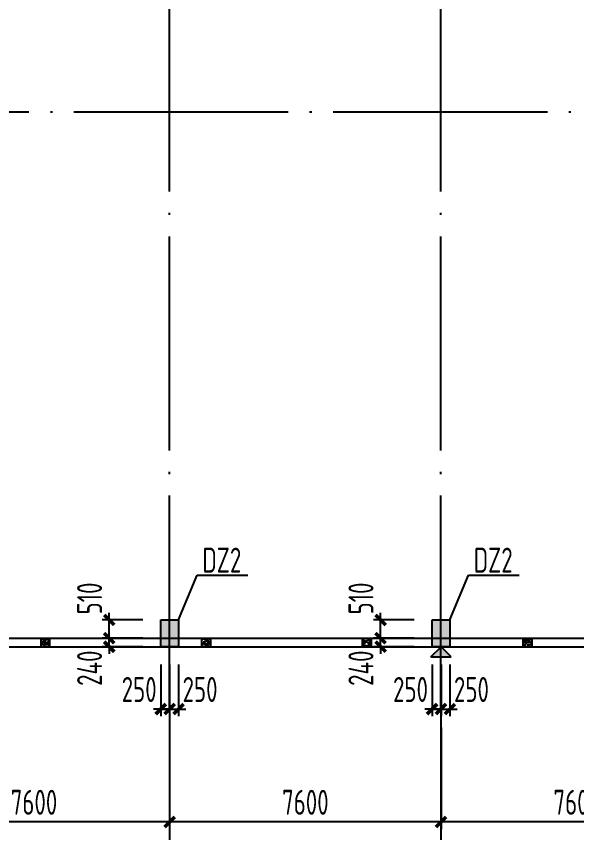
# Model space of a CAD drawing. Extents: x -3102990 to -851544, y -5293060 to -2540151.
# Drawn here: x -2326748 to -2318901, y -2656995 to -2645556 of the extents above; entities that cross this region are included whole.
import ezdxf

# ---------------------------------------------------------------- set-up
doc = ezdxf.new("R2010")
doc.units = 0
doc.header["$LTSCALE"] = 1000
doc.header["$PDMODE"] = 1
doc.linetypes.add('DOTE', pattern=[2.42, 2, -0.2, 0.02, -0.2])
doc.layers.get('0').update_dxf_attribs({"linetype": 'CONTINUOUS'})
doc.layers.get('Defpoints').update_dxf_attribs({"linetype": 'CONTINUOUS'})
for name, color, linetype in [('AXIS', 253, 'DOTE'), ('BEAM_CON', 4, 'CONTINUOUS'), ('COLU', 7, 'CONTINUOUS'), ('DIM', 3, 'CONTINUOUS'), ('HATCH', 254, 'CONTINUOUS'), ('NUM', 7, 'CONTINUOUS'), ('TEXT', 7, 'CONTINUOUS')]:
    doc.layers.add(name, color=color, linetype=linetype)
doc.styles.add('TSSD_Dimension', font='tssdeng.shx', dxfattribs={"width": 0.7, "bigfont": 'Hztxt.shx'})
doc.styles.add('TSSD_Rein', font='Tssdeng.shx', dxfattribs={"width": 0.75, "bigfont": 'hztxt.shx'})
doc.dimstyles.new('TSSD_200_100', dxfattribs={"dimtxt": 350, "dimasz": 100, "dimexe": 100, "dimexo": 250, "dimgap": 100, "dimtad": 1, "dimdec": 0, "dimlfac": 2, "dimzin": 0, "dimdsep": 46, "dimtxsty": 'TSSD_Dimension', "dimblk": 'ARCHTICK', "dimcen": 0, "dimdle": 100, "dimclrt": 7, "dimadec": 0, "dimazin": 0, "dimtfac": 1, "dimtdec": 0, "dimtix": 1, "dimtmove": 2, "dimatfit": 3, "dimfxl": 1, "dimtolj": 1, "dimtzin": 0, "dimarcsym": 0})

# ---------------------------------------------------------------- blocks, each defined once
blk = doc.blocks.new('_ArchTick')
at = {"color": 0, "const_width": 0.5}
blk.add_lwpolyline([(-0.71, -0.71), (0.71, 0.71)], dxfattribs=at)
blk = doc.blocks.new('*D1127')
at = {"layer": 'Defpoints', "color": 0, "ltscale": 1.5}
for p in [(-2320801, -2655269), (-2317001, -2655269), (-2320801, -2656844)]:
    blk.add_point(p, dxfattribs=at)
at = {"layer": 'DIM', "color": 0, "lineweight": -2, "ltscale": 1.5}
for p, q in [((-2320801, -2655519), (-2320801, -2656944)), ((-2317001, -2655519), (-2317001, -2656944)), ((-2316901, -2656844), (-2320901, -2656844))]:
    blk.add_line(p, q, dxfattribs=at)
at = {"layer": 'DIM', "color": 0, "lineweight": -2, "ltscale": 1.5, "xscale": 100, "yscale": 100, "zscale": 100, "rotation": 180}
blk.add_blockref('_ArchTick', (-2320801, -2656844), dxfattribs=at)
at = {"layer": 'DIM', "color": 0, "lineweight": -2, "ltscale": 1.5, "xscale": 100, "yscale": 100, "zscale": 100}
blk.add_blockref('_ArchTick', (-2317001, -2656844), dxfattribs=at)
at = {"layer": 'DIM', "color": 7, "ltscale": 1.5, "insert": (-2318901, -2656569), "char_height": 350, "attachment_point": 5, "style": 'TSSD_Dimension'}
blk.add_mtext('\\A1;7600', dxfattribs=at)
blk = doc.blocks.new('*D1128')
at = {"layer": 'Defpoints', "color": 0, "ltscale": 1.5}
for p in [(-2324601, -2655269), (-2320801, -2655269), (-2324601, -2656844)]:
    blk.add_point(p, dxfattribs=at)
at = {"layer": 'DIM', "color": 0, "lineweight": -2, "ltscale": 1.5}
for p, q in [((-2324601, -2655519), (-2324601, -2656944)), ((-2320801, -2655519), (-2320801, -2656944)), ((-2320701, -2656844), (-2324701, -2656844))]:
    blk.add_line(p, q, dxfattribs=at)
at = {"layer": 'DIM', "color": 0, "lineweight": -2, "ltscale": 1.5, "xscale": 100, "yscale": 100, "zscale": 100, "rotation": 180}
blk.add_blockref('_ArchTick', (-2324601, -2656844), dxfattribs=at)
at = {"layer": 'DIM', "color": 0, "lineweight": -2, "ltscale": 1.5, "xscale": 100, "yscale": 100, "zscale": 100}
blk.add_blockref('_ArchTick', (-2320801, -2656844), dxfattribs=at)
at = {"layer": 'DIM', "color": 7, "ltscale": 1.5, "insert": (-2322701, -2656569), "char_height": 350, "attachment_point": 5, "style": 'TSSD_Dimension'}
blk.add_mtext('\\A1;7600', dxfattribs=at)
blk = doc.blocks.new('*D1129')
at = {"layer": 'Defpoints', "color": 0, "ltscale": 1.5}
for p in [(-2328401, -2655269), (-2324601, -2655269), (-2328401, -2656844)]:
    blk.add_point(p, dxfattribs=at)
at = {"layer": 'DIM', "color": 0, "lineweight": -2, "ltscale": 1.5}
for p, q in [((-2328401, -2655519), (-2328401, -2656944)), ((-2324601, -2655519), (-2324601, -2656944)), ((-2324501, -2656844), (-2328501, -2656844))]:
    blk.add_line(p, q, dxfattribs=at)
at = {"layer": 'DIM', "color": 0, "lineweight": -2, "ltscale": 1.5, "xscale": 100, "yscale": 100, "zscale": 100, "rotation": 180}
blk.add_blockref('_ArchTick', (-2328401, -2656844), dxfattribs=at)
at = {"layer": 'DIM', "color": 0, "lineweight": -2, "ltscale": 1.5, "xscale": 100, "yscale": 100, "zscale": 100}
blk.add_blockref('_ArchTick', (-2324601, -2656844), dxfattribs=at)
at = {"layer": 'DIM', "color": 7, "ltscale": 1.5, "insert": (-2326501, -2656569), "char_height": 350, "attachment_point": 5, "style": 'TSSD_Dimension'}
blk.add_mtext('\\A1;7600', dxfattribs=at)
blk = doc.blocks.new('*D1131')
at = {"layer": 'Defpoints', "color": 0, "ltscale": 1.5}
for p in [(-2332201, -2655269), (-2256201, -2655269), (-2256201, -2657644)]:
    blk.add_point(p, dxfattribs=at)
at = {"layer": 'DIM', "color": 0, "lineweight": -2, "ltscale": 1.5}
for p, q in [((-2332201, -2655519), (-2332201, -2657744)), ((-2256201, -2655519), (-2256201, -2657744)), ((-2332301, -2657644), (-2256101, -2657644))]:
    blk.add_line(p, q, dxfattribs=at)
at = {"layer": 'DIM', "color": 0, "lineweight": -2, "ltscale": 1.5, "xscale": 100, "yscale": 100, "zscale": 100, "rotation": 180}
blk.add_blockref('_ArchTick', (-2332201, -2657644), dxfattribs=at)
at = {"layer": 'DIM', "color": 0, "lineweight": -2, "ltscale": 1.5, "xscale": 100, "yscale": 100, "zscale": 100}
blk.add_blockref('_ArchTick', (-2256201, -2657644), dxfattribs=at)
at = {"layer": 'DIM', "color": 7, "ltscale": 1.5, "insert": (-2294201, -2657369), "char_height": 350, "attachment_point": 5, "style": 'TSSD_Dimension'}
blk.add_mtext('\\A1;152000', dxfattribs=at)
blk = doc.blocks.new('*D1249')
at = {"layer": 'Defpoints', "color": 0, "ltscale": 1.5}
for p in [(-2324726, -2654389), (-2324601, -2654389), (-2324601, -2655263)]:
    blk.add_point(p, dxfattribs=at)
at = {"layer": 'DIM', "color": 0, "lineweight": -2, "ltscale": 1.5}
for p, q in [((-2324726, -2654639), (-2324726, -2655363)), ((-2324601, -2654639), (-2324601, -2655363)), ((-2324726, -2655263), (-2324826, -2655263)), ((-2324726, -2655263), (-2324601, -2655263)), ((-2324601, -2655263), (-2324501, -2655263))]:
    blk.add_line(p, q, dxfattribs=at)
at = {"layer": 'DIM', "color": 0, "lineweight": -2, "ltscale": 1.5, "xscale": 100, "yscale": 100, "zscale": 100}
blk.add_blockref('_ArchTick', (-2324726, -2655263), dxfattribs=at)
at = {"layer": 'DIM', "color": 0, "lineweight": -2, "ltscale": 1.5, "xscale": 100, "yscale": 100, "zscale": 100, "rotation": 180}
blk.add_blockref('_ArchTick', (-2324601, -2655263), dxfattribs=at)
at = {"layer": 'DIM', "color": 7, "ltscale": 1.5, "insert": (-2325028, -2654988), "char_height": 350, "attachment_point": 5, "style": 'TSSD_Dimension'}
blk.add_mtext('\\A1;250', dxfattribs=at)
blk = doc.blocks.new('*D1250')
at = {"layer": 'Defpoints', "color": 0, "ltscale": 1.5}
for p in [(-2324601, -2654389), (-2324476, -2654389), (-2324476, -2655263)]:
    blk.add_point(p, dxfattribs=at)
at = {"layer": 'DIM', "color": 0, "lineweight": -2, "ltscale": 1.5}
for p, q in [((-2324601, -2654639), (-2324601, -2655363)), ((-2324476, -2654639), (-2324476, -2655363)), ((-2324601, -2655263), (-2324701, -2655263)), ((-2324601, -2655263), (-2324476, -2655263)), ((-2324476, -2655263), (-2324376, -2655263))]:
    blk.add_line(p, q, dxfattribs=at)
at = {"layer": 'DIM', "color": 0, "lineweight": -2, "ltscale": 1.5, "xscale": 100, "yscale": 100, "zscale": 100}
blk.add_blockref('_ArchTick', (-2324601, -2655263), dxfattribs=at)
at = {"layer": 'DIM', "color": 0, "lineweight": -2, "ltscale": 1.5, "xscale": 100, "yscale": 100, "zscale": 100, "rotation": 180}
blk.add_blockref('_ArchTick', (-2324476, -2655263), dxfattribs=at)
at = {"layer": 'DIM', "color": 7, "ltscale": 1.5, "insert": (-2324175, -2654988), "char_height": 350, "attachment_point": 5, "style": 'TSSD_Dimension'}
blk.add_mtext('\\A1;250', dxfattribs=at)
blk = doc.blocks.new('*D1251')
at = {"layer": 'Defpoints', "color": 0, "ltscale": 1.5}
for p in [(-2325447, -2654269), (-2324726, -2654269), (-2324726, -2654389)]:
    blk.add_point(p, dxfattribs=at)
at = {"layer": 'DIM', "color": 0, "lineweight": -2, "ltscale": 1.5}
for p, q in [((-2325447, -2654269), (-2325447, -2654169)), ((-2324976, -2654269), (-2325547, -2654269)), ((-2325447, -2654389), (-2325447, -2654269)), ((-2324976, -2654389), (-2325547, -2654389)), ((-2325447, -2654389), (-2325447, -2654489))]:
    blk.add_line(p, q, dxfattribs=at)
at = {"layer": 'DIM', "color": 0, "lineweight": -2, "ltscale": 1.5, "xscale": 100, "yscale": 100, "zscale": 100}
for p, rotation in [((-2325447, -2654269), 270), ((-2325447, -2654389), 90)]:
    blk.add_blockref('_ArchTick', p, dxfattribs=dict(at, rotation=rotation))
at = {"layer": 'DIM', "color": 7, "ltscale": 1.5, "insert": (-2325722, -2654690), "char_height": 350, "attachment_point": 5, "rotation": 90, "style": 'TSSD_Dimension'}
blk.add_mtext('\\A1;240', dxfattribs=at)
blk = doc.blocks.new('*D1252')
at = {"layer": 'Defpoints', "color": 0, "ltscale": 1.5}
for p in [(-2325447, -2654014), (-2324726, -2654014), (-2324726, -2654269)]:
    blk.add_point(p, dxfattribs=at)
at = {"layer": 'DIM', "color": 0, "lineweight": -2, "ltscale": 1.5}
for p, q in [((-2325447, -2654369), (-2325447, -2653914)), ((-2324976, -2654014), (-2325547, -2654014)), ((-2324976, -2654269), (-2325547, -2654269))]:
    blk.add_line(p, q, dxfattribs=at)
at = {"layer": 'DIM', "color": 0, "lineweight": -2, "ltscale": 1.5, "xscale": 100, "yscale": 100, "zscale": 100}
for p, rotation in [((-2325447, -2654014), 90), ((-2325447, -2654269), 270)]:
    blk.add_blockref('_ArchTick', p, dxfattribs=dict(at, rotation=rotation))
at = {"layer": 'DIM', "color": 7, "ltscale": 1.5, "insert": (-2325722, -2653713), "char_height": 350, "attachment_point": 5, "rotation": 90, "style": 'TSSD_Dimension'}
blk.add_mtext('\\A1;510', dxfattribs=at)
blk = doc.blocks.new('*D1257')
at = {"layer": 'Defpoints', "color": 0, "ltscale": 1.5}
for p in [(-2320926, -2654389), (-2320801, -2654389), (-2320801, -2655263)]:
    blk.add_point(p, dxfattribs=at)
at = {"layer": 'DIM', "color": 0, "lineweight": -2, "ltscale": 1.5}
for p, q in [((-2320926, -2654639), (-2320926, -2655363)), ((-2320801, -2654639), (-2320801, -2655363)), ((-2320926, -2655263), (-2321026, -2655263)), ((-2320926, -2655263), (-2320801, -2655263)), ((-2320801, -2655263), (-2320701, -2655263))]:
    blk.add_line(p, q, dxfattribs=at)
at = {"layer": 'DIM', "color": 0, "lineweight": -2, "ltscale": 1.5, "xscale": 100, "yscale": 100, "zscale": 100}
blk.add_blockref('_ArchTick', (-2320926, -2655263), dxfattribs=at)
at = {"layer": 'DIM', "color": 0, "lineweight": -2, "ltscale": 1.5, "xscale": 100, "yscale": 100, "zscale": 100, "rotation": 180}
blk.add_blockref('_ArchTick', (-2320801, -2655263), dxfattribs=at)
at = {"layer": 'DIM', "color": 7, "ltscale": 1.5, "insert": (-2321228, -2654988), "char_height": 350, "attachment_point": 5, "style": 'TSSD_Dimension'}
blk.add_mtext('\\A1;250', dxfattribs=at)
blk = doc.blocks.new('*D1258')
at = {"layer": 'Defpoints', "color": 0, "ltscale": 1.5}
for p in [(-2320801, -2654389), (-2320676, -2654389), (-2320676, -2655263)]:
    blk.add_point(p, dxfattribs=at)
at = {"layer": 'DIM', "color": 0, "lineweight": -2, "ltscale": 1.5}
for p, q in [((-2320801, -2654639), (-2320801, -2655363)), ((-2320676, -2654639), (-2320676, -2655363)), ((-2320801, -2655263), (-2320901, -2655263)), ((-2320801, -2655263), (-2320676, -2655263)), ((-2320676, -2655263), (-2320576, -2655263))]:
    blk.add_line(p, q, dxfattribs=at)
at = {"layer": 'DIM', "color": 0, "lineweight": -2, "ltscale": 1.5, "xscale": 100, "yscale": 100, "zscale": 100}
blk.add_blockref('_ArchTick', (-2320801, -2655263), dxfattribs=at)
at = {"layer": 'DIM', "color": 0, "lineweight": -2, "ltscale": 1.5, "xscale": 100, "yscale": 100, "zscale": 100, "rotation": 180}
blk.add_blockref('_ArchTick', (-2320676, -2655263), dxfattribs=at)
at = {"layer": 'DIM', "color": 7, "ltscale": 1.5, "insert": (-2320375, -2654988), "char_height": 350, "attachment_point": 5, "style": 'TSSD_Dimension'}
blk.add_mtext('\\A1;250', dxfattribs=at)
blk = doc.blocks.new('*D1259')
at = {"layer": 'Defpoints', "color": 0, "ltscale": 1.5}
for p in [(-2321647, -2654269), (-2320926, -2654269), (-2320926, -2654389)]:
    blk.add_point(p, dxfattribs=at)
at = {"layer": 'DIM', "color": 0, "lineweight": -2, "ltscale": 1.5}
for p, q in [((-2321647, -2654269), (-2321647, -2654169)), ((-2321176, -2654269), (-2321747, -2654269)), ((-2321647, -2654389), (-2321647, -2654269)), ((-2321176, -2654389), (-2321747, -2654389)), ((-2321647, -2654389), (-2321647, -2654489))]:
    blk.add_line(p, q, dxfattribs=at)
at = {"layer": 'DIM', "color": 0, "lineweight": -2, "ltscale": 1.5, "xscale": 100, "yscale": 100, "zscale": 100}
for p, rotation in [((-2321647, -2654269), 270), ((-2321647, -2654389), 90)]:
    blk.add_blockref('_ArchTick', p, dxfattribs=dict(at, rotation=rotation))
at = {"layer": 'DIM', "color": 7, "ltscale": 1.5, "insert": (-2321922, -2654690), "char_height": 350, "attachment_point": 5, "rotation": 90, "style": 'TSSD_Dimension'}
blk.add_mtext('\\A1;240', dxfattribs=at)
blk = doc.blocks.new('*D1260')
at = {"layer": 'Defpoints', "color": 0, "ltscale": 1.5}
for p in [(-2321647, -2654014), (-2320926, -2654014), (-2320926, -2654269)]:
    blk.add_point(p, dxfattribs=at)
at = {"layer": 'DIM', "color": 0, "lineweight": -2, "ltscale": 1.5}
for p, q in [((-2321647, -2654369), (-2321647, -2653914)), ((-2321176, -2654014), (-2321747, -2654014)), ((-2321176, -2654269), (-2321747, -2654269))]:
    blk.add_line(p, q, dxfattribs=at)
at = {"layer": 'DIM', "color": 0, "lineweight": -2, "ltscale": 1.5, "xscale": 100, "yscale": 100, "zscale": 100}
for p, rotation in [((-2321647, -2654014), 90), ((-2321647, -2654269), 270)]:
    blk.add_blockref('_ArchTick', p, dxfattribs=dict(at, rotation=rotation))
at = {"layer": 'DIM', "color": 7, "ltscale": 1.5, "insert": (-2321922, -2653713), "char_height": 350, "attachment_point": 5, "rotation": 90, "style": 'TSSD_Dimension'}
blk.add_mtext('\\A1;510', dxfattribs=at)
blk = doc.blocks.new('A$C728275D6')
at = {"ltscale": 1.5}
blk.add_hatch(color=256, dxfattribs=at).paths.add_polyline_path([(-153, 49), (130, 49), (-11, -92)])
for p, q in [((-153, 49), (-11, -92)), ((-153, 49), (130, 49)), ((130, 49), (-11, -92))]:
    blk.add_line(p, q, dxfattribs=at)
blk = doc.blocks.new('A$C08C432BE')
at = {"layer": 'HATCH', "ltscale": 1.5}
h = blk.add_hatch(dxfattribs=at)
h.set_pattern_fill('ARMORED', color=256, scale=10, style=0)
h.set_pattern_definition([(50, (2321063.67, 2681626.08), (71.7260183, -6.2752135), [7.5, -82.5]), (355, (2321063.67, 2681626.08), (-13.8751334, 75.2192134), [6, -66]), (100.4514, (2321069.646, 2681625.554), (57.8509382, 68.9439542), [6.374019, -70.1142112]), (46.1842, (2321063.67, 2681646.08), (106.7241049, -16.5519014), [11.25, -123.75]), (96.6356, (2321072.56, 2681644.7), (93.4662706, 97.411787), [9.5610288, -105.1713]), (351.1842, (2321063.67, 2681646.08), (93.4661945, 97.41186), [9, -99]), (21, (2321073.67, 2681641.08), (59.6907052, -40.2618891), [7.5, -82.5]), (326, (2321073.67, 2681641.08), (24.3315332, 72.5150045), [6, -66]), (71.4514, (2321078.64, 2681637.72), (84.0222629, 32.2530497), [6.374019, -70.1142112]), (37.5, (2321063.669, 2681626.077), (1.21598553, 33.28938538), [0, -65.2, 0, -67, 0, -66.25]), (7.5, (2321063.67, 2681626.077), (26.30695374, 39.4411712), [0, -38.2, 0, -63.7, 0, -25.25]), (327.5, (2321041.369, 2681626.077), (53.38224362, -2.25548717), [0, -25, 0, -78, 0, -103.5]), (317.5, (2321031.37, 2681626.077), (58.31861693, 10.01049823), [0, -32.5, 0, -51.8, 0, -73.5]), (45, (2321063.67, 2681626.077), (-35.35533906, 35.35533906), [])])
h.paths.add_polyline_path([(-79, 92), (41, 92), (41, -28), (-79, -28)])
at = {"layer": 'COLU'}
blk.add_lwpolyline([(-79, 92), (41, 92), (41, -28), (-79, -28)], close=True, dxfattribs=at)

msp = doc.modelspace()

# ---------------------------------------------------------------- hatches: boundary and pattern name
at = {"layer": 'COLU', "ltscale": 1.5}
h = msp.add_hatch(color=256, dxfattribs=at)
h.paths.add_polyline_path([(-2256081.43, -2641356.35), (-2256456.43, -2641356.35), (-2256456.43, -2641581.35), (-2256081.43, -2641581.35)])
h.paths.add_polyline_path([(-2256081.43, -2645656.35), (-2256456.43, -2645656.35), (-2256456.43, -2645881.35), (-2256081.43, -2645881.35)])
h.paths.add_polyline_path([(-2256081.43, -2639773.85), (-2256381.43, -2639773.85), (-2256381.43, -2639398.85), (-2256081.43, -2639398.85)])
h.paths.add_polyline_path([(-2256081.43, -2649956.35), (-2256456.43, -2649956.35), (-2256456.43, -2650181.35), (-2256081.43, -2650181.35)])
h.paths.add_polyline_path([(-2256081.43, -2654013.85), (-2256381.43, -2654013.85), (-2256381.43, -2654388.85), (-2256081.43, -2654388.85)])
h.paths.add_polyline_path([(-2275326.43, -2654013.85), (-2275076.43, -2654013.85), (-2275076.43, -2654388.85), (-2275326.43, -2654388.85)])
h.paths.add_polyline_path([(-2259526.43, -2639773.85), (-2259276.43, -2639773.85), (-2259276.43, -2639398.85), (-2259526.43, -2639398.85)])
h.paths.add_polyline_path([(-2259526.43, -2654013.85), (-2259276.43, -2654013.85), (-2259276.43, -2654388.85), (-2259526.43, -2654388.85)])
h.paths.add_polyline_path([(-2263926.43, -2639773.85), (-2263676.43, -2639773.85), (-2263676.43, -2639398.85), (-2263926.43, -2639398.85)])
h.paths.add_polyline_path([(-2263926.43, -2654013.85), (-2263676.43, -2654013.85), (-2263676.43, -2654388.85), (-2263926.43, -2654388.85)])
h.paths.add_polyline_path([(-2267726.43, -2639773.85), (-2267476.43, -2639773.85), (-2267476.43, -2639398.85), (-2267726.43, -2639398.85)])
h.paths.add_polyline_path([(-2267726.43, -2654013.85), (-2267476.43, -2654013.85), (-2267476.43, -2654388.85), (-2267726.43, -2654388.85)])
h.paths.add_polyline_path([(-2271526.43, -2639773.85), (-2271276.43, -2639773.85), (-2271276.43, -2639398.85), (-2271526.43, -2639398.85)])
h.paths.add_polyline_path([(-2271526.43, -2654013.85), (-2271276.43, -2654013.85), (-2271276.43, -2654388.85), (-2271526.43, -2654388.85)])
h.paths.add_polyline_path([(-2275326.43, -2639398.85), (-2275076.43, -2639398.85), (-2275076.43, -2639773.85), (-2275326.43, -2639773.85)])
h.paths.add_polyline_path([(-2279126.43, -2639773.85), (-2278876.43, -2639773.85), (-2278876.43, -2639398.85), (-2279126.43, -2639398.85)])
h.paths.add_polyline_path([(-2279126.43, -2654013.85), (-2278876.43, -2654013.85), (-2278876.43, -2654388.85), (-2279126.43, -2654388.85)])
h.paths.add_polyline_path([(-2282926.43, -2639773.85), (-2282676.43, -2639773.85), (-2282676.43, -2639398.85), (-2282926.43, -2639398.85)])
h.paths.add_polyline_path([(-2282926.43, -2654013.85), (-2282676.43, -2654013.85), (-2282676.43, -2654388.85), (-2282926.43, -2654388.85)])
h.paths.add_polyline_path([(-2286726.43, -2639773.85), (-2286476.43, -2639773.85), (-2286476.43, -2639398.85), (-2286726.43, -2639398.85)])
h.paths.add_polyline_path([(-2286726.43, -2654013.85), (-2286476.43, -2654013.85), (-2286476.43, -2654388.85), (-2286726.43, -2654388.85)])
h.paths.add_polyline_path([(-2290526.43, -2639773.85), (-2290276.43, -2639773.85), (-2290276.43, -2639398.85), (-2290526.43, -2639398.85)])
h.paths.add_polyline_path([(-2290526.43, -2654013.85), (-2290276.43, -2654013.85), (-2290276.43, -2654388.85), (-2290526.43, -2654388.85)])
h.paths.add_polyline_path([(-2294326.43, -2639773.85), (-2294076.43, -2639773.85), (-2294076.43, -2639398.85), (-2294326.43, -2639398.85)])
h.paths.add_polyline_path([(-2294326.43, -2654013.85), (-2294076.43, -2654013.85), (-2294076.43, -2654388.85), (-2294326.43, -2654388.85)])
h.paths.add_polyline_path([(-2298126.43, -2639773.85), (-2297876.43, -2639773.85), (-2297876.43, -2639398.85), (-2298126.43, -2639398.85)])
h.paths.add_polyline_path([(-2298126.43, -2654013.85), (-2297876.43, -2654013.85), (-2297876.43, -2654388.85), (-2298126.43, -2654388.85)])
h.paths.add_polyline_path([(-2301926.43, -2639773.85), (-2301676.43, -2639773.85), (-2301676.43, -2639398.85), (-2301926.43, -2639398.85)])
h.paths.add_polyline_path([(-2301926.43, -2654013.85), (-2301676.43, -2654013.85), (-2301676.43, -2654388.85), (-2301926.43, -2654388.85)])
h.paths.add_polyline_path([(-2305726.43, -2639773.85), (-2305476.43, -2639773.85), (-2305476.43, -2639398.85), (-2305726.43, -2639398.85)])
h.paths.add_polyline_path([(-2305726.43, -2654013.85), (-2305476.43, -2654013.85), (-2305476.43, -2654388.85), (-2305726.43, -2654388.85)])
h.paths.add_polyline_path([(-2309526.43, -2639773.85), (-2309276.43, -2639773.85), (-2309276.43, -2639398.85), (-2309526.43, -2639398.85)])
h.paths.add_polyline_path([(-2309526.43, -2654013.85), (-2309276.43, -2654013.85), (-2309276.43, -2654388.85), (-2309526.43, -2654388.85)])
h.paths.add_polyline_path([(-2313326.43, -2639773.85), (-2313076.43, -2639773.85), (-2313076.43, -2639398.85), (-2313326.43, -2639398.85)])
h.paths.add_polyline_path([(-2313326.43, -2654013.85), (-2313076.43, -2654013.85), (-2313076.43, -2654388.85), (-2313326.43, -2654388.85)])
h.paths.add_polyline_path([(-2317126.43, -2639773.85), (-2316876.43, -2639773.85), (-2316876.43, -2639398.85), (-2317126.43, -2639398.85)])
h.paths.add_polyline_path([(-2317126.43, -2654013.85), (-2316876.43, -2654013.85), (-2316876.43, -2654388.85), (-2317126.43, -2654388.85)])
h.paths.add_polyline_path([(-2320926.43, -2639773.85), (-2320676.43, -2639773.85), (-2320676.43, -2639398.85), (-2320926.43, -2639398.85)])
h.paths.add_polyline_path([(-2320926.43, -2654013.85), (-2320676.43, -2654013.85), (-2320676.43, -2654388.85), (-2320926.43, -2654388.85)])
h.paths.add_polyline_path([(-2324726.43, -2639773.85), (-2324476.43, -2639773.85), (-2324476.43, -2639398.85), (-2324726.43, -2639398.85)])
h.paths.add_polyline_path([(-2324726.43, -2654013.85), (-2324476.43, -2654013.85), (-2324476.43, -2654388.85), (-2324726.43, -2654388.85)])
h.paths.add_polyline_path([(-2328526.43, -2639773.85), (-2328276.43, -2639773.85), (-2328276.43, -2639398.85), (-2328526.43, -2639398.85)])
h.paths.add_polyline_path([(-2328526.43, -2654013.85), (-2328276.43, -2654013.85), (-2328276.43, -2654388.85), (-2328526.43, -2654388.85)])

# ---------------------------------------------------------------- linework, layer by layer
at = {"layer": 'AXIS', "ltscale": 1.5}
for p, q in [((-2324601.43, -2655268.85), (-2324601.43, -2638518.85)), ((-2320801.43, -2655268.85), (-2320801.43, -2638518.85)), ((-2333201.43, -2646893.85), (-2255201.43, -2646893.85)), ((-2333201.43, -2654268.85), (-2255201.43, -2654268.85))]:
    msp.add_line(p, q, dxfattribs=at)
at = {"layer": 'BEAM_CON'}
for points in [[(-2331971.43, -2654388.85), (-2256081.43, -2654388.85), (-2256081.43, -2639398.85), (-2331971.43, -2639398.85)], [(-2331971.43, -2654268.85), (-2256201.43, -2654268.85), (-2256201.43, -2639518.85), (-2331971.43, -2639518.85)]]:
    msp.add_lwpolyline(points, dxfattribs=at)
at = {"layer": 'COLU', "ltscale": 1.5}
for points in [[(-2324726.43, -2654013.85), (-2324476.43, -2654013.85), (-2324476.43, -2654388.85), (-2324726.43, -2654388.85)], [(-2320926.43, -2654013.85), (-2320676.43, -2654013.85), (-2320676.43, -2654388.85), (-2320926.43, -2654388.85)]]:
    msp.add_lwpolyline(points, close=True, dxfattribs=at)
at = {"layer": 'NUM'}
for p, q in [((-2324476.43, -2654013.85), (-2324217.61, -2653385.25)), ((-2324217.61, -2653385.25), (-2323508.15, -2653385.25)), ((-2320676.43, -2654013.85), (-2320417.61, -2653385.25)), ((-2320417.61, -2653385.25), (-2319708.15, -2653385.25))]:
    msp.add_line(p, q, dxfattribs=at)
at = {"layer": 'NUM', "ltscale": 1.5}
for p, q in [((-2324601.43, -2655268.85), (-2324601.43, -2658043.85)), ((-2320801.43, -2655268.85), (-2320801.43, -2658043.85))]:
    msp.add_line(p, q, dxfattribs=at)

# ---------------------------------------------------------------- block references
at = {"ltscale": 1.5}
for p in [(-2326322.13, -2654361.29), (-2324072.13, -2654361.29), (-2321822.13, -2654361.29), (-2319572.13, -2654361.29)]:
    msp.add_blockref('A$C08C432BE', p, dxfattribs=at)
at = {"ltscale": 1.5, "xscale": -1, "rotation": 180}
msp.add_blockref('A$C728275D6', (-2320790.08, -2654481.26), dxfattribs=at)

# ---------------------------------------------------------------- texts
at = {"layer": 'TEXT', "style": 'TSSD_Rein', "width": 0.7}
for p in [(-2324143.43, -2653350.24), (-2320343.43, -2653350.24)]:
    msp.add_text('DZ2', height=350, dxfattribs=at).set_placement(p)

# ---------------------------------------------------------------- dimensions: what is measured, and where the dimension line sits
at = {"layer": 'DIM', "ltscale": 1.5}
for base, p1, p2, picture, middle in [((-2325447.42, -2654013.85), (-2324726.43, -2654268.85), (-2324726.43, -2654013.85), '*D1252', (-2325722.42, -2653712.76)), ((-2321647.42, -2654013.85), (-2320926.43, -2654268.85), (-2320926.43, -2654013.85), '*D1260', (-2321922.42, -2653712.76)), ((-2325447.42, -2654268.85), (-2324726.43, -2654388.85), (-2324726.43, -2654268.85), '*D1251', (-2325722.42, -2654689.94)), ((-2321647.42, -2654268.85), (-2320926.43, -2654388.85), (-2320926.43, -2654268.85), '*D1259', (-2321922.42, -2654689.94))]:
    dim = msp.add_linear_dim(base=base, p1=p1, p2=p2, angle=90, dimstyle='TSSD_200_100', dxfattribs=at)
    dim.commit()
    dim.dimension.update_dxf_attribs({"geometry": picture, "text_midpoint": middle, "dimtype": 160})
for base, p1, p2, picture, middle in [((-2324601.43, -2655262.56), (-2324726.43, -2654388.85), (-2324601.43, -2654388.85), '*D1249', (-2325027.52, -2654987.56)), ((-2324476.43, -2655262.56), (-2324601.43, -2654388.85), (-2324476.43, -2654388.85), '*D1250', (-2324175.34, -2654987.56)), ((-2320801.43, -2655262.56), (-2320926.43, -2654388.85), (-2320801.43, -2654388.85), '*D1257', (-2321227.52, -2654987.56)), ((-2320676.43, -2655262.56), (-2320801.43, -2654388.85), (-2320676.43, -2654388.85), '*D1258', (-2320375.34, -2654987.56))]:
    dim = msp.add_linear_dim(base=base, p1=p1, p2=p2, dimstyle='TSSD_200_100', dxfattribs=at)
    dim.commit()
    dim.dimension.update_dxf_attribs({"geometry": picture, "text_midpoint": middle, "dimtype": 160})
for base, p1, p2, picture, middle in [((-2256201.43, -2657643.85), (-2332201.43, -2655268.85), (-2256201.43, -2655268.85), '*D1131', (-2294201.43, -2657368.85)), ((-2328401.43, -2656843.85), (-2324601.43, -2655268.85), (-2328401.43, -2655268.85), '*D1129', (-2326501.43, -2656568.85)), ((-2324601.43, -2656843.85), (-2320801.43, -2655268.85), (-2324601.43, -2655268.85), '*D1128', (-2322701.43, -2656568.85)), ((-2320801.43, -2656843.85), (-2317001.43, -2655268.85), (-2320801.43, -2655268.85), '*D1127', (-2318901.43, -2656568.85))]:
    dim = msp.add_linear_dim(base=base, p1=p1, p2=p2, angle=180, dimstyle='TSSD_200_100', dxfattribs=at)
    dim.commit()
    dim.dimension.update_dxf_attribs({"geometry": picture, "text_midpoint": middle})

doc.saveas('drawing.dxf')
